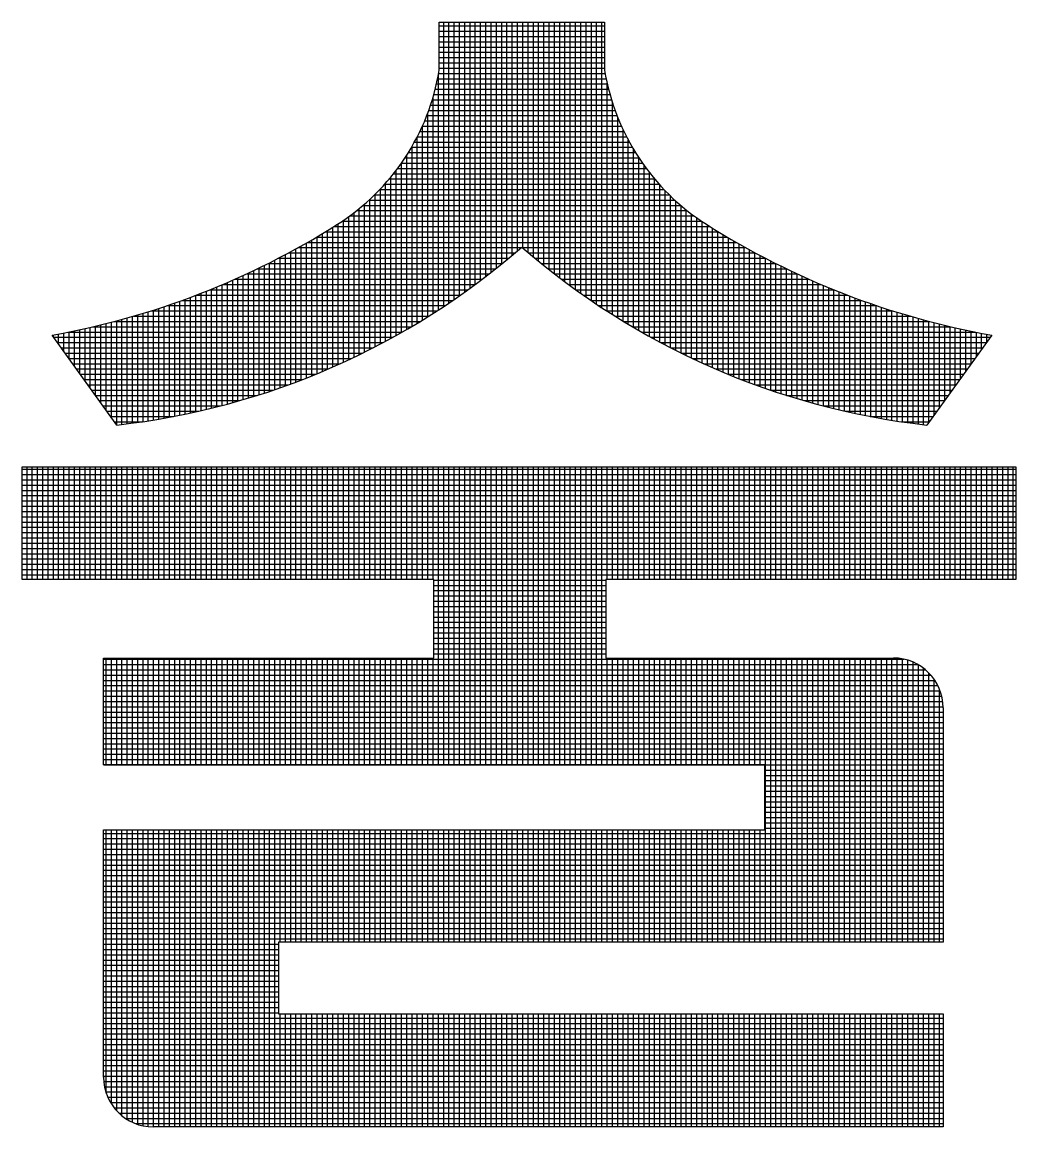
# Model space of a CAD drawing. Header units: inches. Extents: x 985 to 1826, y 0 to 594.
# Drawn here: x 1715.145 to 1718.417, y 102.36 to 105.995 of the extents above; entities that cross this region are included whole.
import ezdxf

# ---------------------------------------------------------------- set-up
doc = ezdxf.new("R2010")
doc.units = ezdxf.units.IN
doc.header["$MEASUREMENT"] = 0
doc.layers.add('BG ÇÑ±¹Áö¿ª³\xad¹æ±â¼úÁÖ½ÄÈ¸»ç CI', color=7, linetype='Continuous')

msp = doc.modelspace()

# ---------------------------------------------------------------- linework, layer by layer
at = {"layer": 'BG ÇÑ±¹Áö¿ª³\xad¹æ±â¼úÁÖ½ÄÈ¸»ç CI', "color": 7, "linetype": 'Continuous', "lineweight": 25}
for p, q in [((1716.5186, 105.8369), (1716.5186, 105.995)), ((1716.5186, 105.995), (1716.7909, 105.995)), ((1716.5186, 105.9823), (1717.0632, 105.9823)), ((1716.5333, 105.0589), (1716.5333, 105.995)), ((1716.5507, 105.0705), (1716.5507, 105.995)), ((1716.568, 105.0823), (1716.568, 105.995)), ((1716.5854, 105.0943), (1716.5854, 105.995)), ((1716.6028, 105.1065), (1716.6028, 105.995)), ((1716.6201, 105.119), (1716.6201, 105.995)), ((1716.6375, 105.1317), (1716.6375, 105.995)), ((1716.6548, 105.1447), (1716.6548, 105.995)), ((1716.6722, 105.1578), (1716.6722, 105.995)), ((1716.6896, 105.1713), (1716.6896, 105.995)), ((1716.7069, 105.1849), (1716.7069, 105.995)), ((1716.7243, 105.1989), (1716.7243, 105.995)), ((1716.7417, 105.2131), (1716.7417, 105.995)), ((1716.759, 105.2275), (1716.759, 105.995)), ((1716.7764, 105.2423), (1716.7764, 105.995)), ((1716.7909, 105.995), (1717.0632, 105.995)), ((1716.7938, 105.2523), (1716.7938, 105.995)), ((1716.8111, 105.2373), (1716.8111, 105.995)), ((1716.8285, 105.2227), (1716.8285, 105.995)), ((1716.8459, 105.2083), (1716.8459, 105.995)), ((1716.8632, 105.1942), (1716.8632, 105.995)), ((1716.8806, 105.1804), (1716.8806, 105.995)), ((1716.898, 105.1668), (1716.898, 105.995)), ((1716.9153, 105.1534), (1716.9153, 105.995)), ((1716.9327, 105.1403), (1716.9327, 105.995)), ((1716.95, 105.1275), (1716.95, 105.995)), ((1716.9674, 105.1148), (1716.9674, 105.995)), ((1716.9848, 105.1025), (1716.9848, 105.995)), ((1717.0021, 105.0903), (1717.0021, 105.995)), ((1717.0195, 105.0783), (1717.0195, 105.995)), ((1717.0369, 105.0666), (1717.0369, 105.995)), ((1717.0542, 105.0551), (1717.0542, 105.995)), ((1717.0632, 105.995), (1717.0632, 105.8369)), ((1716.5186, 105.9649), (1717.0632, 105.9649)), ((1716.5186, 105.9476), (1717.0632, 105.9476)), ((1716.5186, 105.9302), (1717.0632, 105.9302)), ((1716.5186, 105.9128), (1717.0632, 105.9128)), ((1716.5186, 105.8955), (1717.0632, 105.8955)), ((1716.5186, 105.8781), (1717.0632, 105.8781)), ((1716.5186, 105.8607), (1717.0632, 105.8607)), ((1716.5167, 105.826), (1717.065, 105.826)), ((1716.5186, 105.8434), (1717.0632, 105.8434)), ((1716.5097, 105.7913), (1717.0721, 105.7913)), ((1716.5134, 105.8086), (1717.0684, 105.8086)), ((1716.5159, 105.0476), (1716.5159, 105.8217)), ((1717.0716, 105.0438), (1717.0716, 105.7935)), ((1716.5008, 105.7565), (1717.0809, 105.7565)), ((1716.5055, 105.7739), (1717.0763, 105.7739)), ((1716.4902, 105.7218), (1717.0916, 105.7218)), ((1716.4957, 105.7392), (1717.086, 105.7392)), ((1716.4986, 105.0364), (1716.4986, 105.7487)), ((1717.089, 105.0327), (1717.089, 105.7298)), ((1716.4776, 105.6871), (1717.1041, 105.6871)), ((1716.4812, 105.0254), (1716.4812, 105.6965)), ((1716.4841, 105.7045), (1717.0976, 105.7045)), ((1717.1063, 105.0218), (1717.1063, 105.6815)), ((1716.4631, 105.6524), (1717.1187, 105.6524)), ((1716.4638, 105.0147), (1716.4638, 105.6541)), ((1716.4706, 105.6697), (1717.1112, 105.6697)), ((1717.1237, 105.0112), (1717.1237, 105.6415)), ((1716.4464, 105.6176), (1717.1354, 105.6176)), ((1716.4465, 105.0041), (1716.4465, 105.6179)), ((1716.455, 105.635), (1717.1268, 105.635)), ((1717.1411, 105.0007), (1717.1411, 105.6068)), ((1716.4273, 105.5829), (1717.1544, 105.5829)), ((1716.4291, 104.9938), (1716.4291, 105.5859)), ((1716.4372, 105.6003), (1717.1446, 105.6003)), ((1717.1584, 104.9904), (1717.1584, 105.5761)), ((1716.3944, 104.9737), (1716.3944, 105.5313)), ((1716.4058, 105.5482), (1717.1759, 105.5482)), ((1716.4117, 104.9836), (1716.4117, 105.5573)), ((1716.4169, 105.5655), (1717.1648, 105.5655)), ((1717.1758, 104.9803), (1717.1758, 105.5484)), ((1716.3682, 105.4961), (1717.2136, 105.4961)), ((1716.377, 104.9639), (1716.377, 105.5075)), ((1716.3815, 105.5134), (1717.2003, 105.5134)), ((1716.394, 105.5308), (1717.1877, 105.5308)), ((1717.1931, 104.9704), (1717.1931, 105.5232)), ((1717.2105, 104.9607), (1717.2105, 105.5)), ((1716.3389, 105.4613), (1717.2428, 105.4613)), ((1716.3423, 104.9449), (1716.3423, 105.4651)), ((1716.354, 105.4787), (1717.2278, 105.4787)), ((1716.3597, 104.9543), (1716.3597, 105.4855)), ((1717.2279, 104.9511), (1717.2279, 105.4786)), ((1717.2452, 104.9418), (1717.2452, 105.4587)), ((1716.3057, 105.4266), (1717.276, 105.4266)), ((1716.3076, 104.9266), (1716.3076, 105.4284)), ((1716.3229, 105.444), (1717.2589, 105.444)), ((1716.3249, 104.9356), (1716.3249, 105.4461)), ((1717.2626, 104.9326), (1717.2626, 105.4401)), ((1717.28, 104.9236), (1717.28, 105.4228)), ((1716.2678, 105.3919), (1717.314, 105.3919)), ((1716.2728, 104.909), (1716.2728, 105.3962)), ((1716.2874, 105.4093), (1717.2943, 105.4093)), ((1716.2902, 104.9177), (1716.2902, 105.4118)), ((1717.2973, 104.9148), (1717.2973, 105.4065)), ((1717.3147, 104.9061), (1717.3147, 105.3913)), ((1716.2207, 104.8839), (1716.2207, 105.3549)), ((1716.2239, 105.3572), (1717.3579, 105.3572)), ((1716.2381, 104.8921), (1716.2381, 105.3678)), ((1716.2467, 105.3745), (1717.3351, 105.3745)), ((1716.2555, 104.9004), (1716.2555, 105.3816)), ((1717.3321, 104.8976), (1717.3321, 105.3769)), ((1717.3494, 104.8893), (1717.3494, 105.3634)), ((1717.3668, 104.8812), (1717.3668, 105.3508)), ((1716.1686, 104.8603), (1716.1686, 105.3203)), ((1716.172, 105.3224), (1717.4097, 105.3224)), ((1716.186, 104.868), (1716.186, 105.3313)), ((1716.1991, 105.3398), (1717.3827, 105.3398)), ((1716.2034, 104.8758), (1716.2034, 105.3427)), ((1717.3842, 104.8732), (1717.3842, 105.3388)), ((1717.4015, 104.8654), (1717.4015, 105.3276)), ((1717.4189, 104.8577), (1717.4189, 105.3167)), ((1716.0992, 104.831), (1716.0992, 105.2784)), ((1716.1151, 105.2877), (1717.4667, 105.2877)), ((1716.1166, 104.8381), (1716.1166, 105.2886)), ((1716.1339, 104.8453), (1716.1339, 105.299)), ((1716.144, 105.3051), (1717.4378, 105.3051)), ((1716.1513, 104.8527), (1716.1513, 105.3095)), ((1717.4363, 104.8502), (1717.4363, 105.306)), ((1717.4536, 104.8429), (1717.4536, 105.2955)), ((1717.471, 104.8357), (1717.471, 105.2852)), ((1716.0471, 104.8107), (1716.0471, 105.2488)), ((1716.0545, 105.253), (1716.7888, 105.253)), ((1716.0645, 104.8174), (1716.0645, 105.2585)), ((1716.0818, 104.8241), (1716.0818, 105.2684)), ((1716.0853, 105.2703), (1717.4965, 105.2703)), ((1716.7929, 105.253), (1717.5272, 105.253)), ((1717.4883, 104.8287), (1717.4883, 105.275)), ((1717.5057, 104.8218), (1717.5057, 105.2651)), ((1717.5231, 104.8151), (1717.5231, 105.2553)), ((1717.5404, 104.8086), (1717.5404, 105.2457)), ((1715.9776, 104.7858), (1715.9776, 105.2119)), ((1715.99, 105.2182), (1716.7479, 105.2182)), ((1715.995, 104.7918), (1715.995, 105.2209)), ((1716.0124, 104.798), (1716.0124, 105.23)), ((1716.0228, 105.2356), (1716.7686, 105.2356)), ((1716.0297, 104.8043), (1716.0297, 105.2393)), ((1716.8132, 105.2356), (1717.5589, 105.2356)), ((1716.8338, 105.2182), (1717.5918, 105.2182)), ((1717.5578, 104.8022), (1717.5578, 105.2362)), ((1717.5752, 104.7959), (1717.5752, 105.227)), ((1717.5925, 104.7898), (1717.5925, 105.2179)), ((1717.6099, 104.7838), (1717.6099, 105.2089)), ((1715.8908, 104.7579), (1715.8908, 105.1693)), ((1715.9082, 104.7632), (1715.9082, 105.1775)), ((1715.9207, 105.1835), (1716.7052, 105.1835)), ((1715.9255, 104.7686), (1715.9255, 105.1859)), ((1715.9429, 104.7742), (1715.9429, 105.1944)), ((1715.956, 105.2009), (1716.7268, 105.2009)), ((1715.9603, 104.7799), (1715.9603, 105.203)), ((1716.855, 105.2009), (1717.6258, 105.2009)), ((1716.8766, 105.1835), (1717.6611, 105.1835)), ((1717.6273, 104.778), (1717.6273, 105.2001)), ((1717.6446, 104.7723), (1717.6446, 105.1915)), ((1717.662, 104.7668), (1717.662, 105.1831)), ((1717.6794, 104.7614), (1717.6794, 105.1748)), ((1715.8056, 105.1314), (1716.6371, 105.1314)), ((1715.8214, 104.738), (1715.8214, 105.1382)), ((1715.8387, 104.7428), (1715.8387, 105.1457)), ((1715.8456, 105.1488), (1716.6603, 105.1488)), ((1715.8561, 104.7477), (1715.8561, 105.1534)), ((1715.8734, 104.7527), (1715.8734, 105.1613)), ((1715.8839, 105.1662), (1716.683, 105.1662)), ((1716.8987, 105.1662), (1717.6978, 105.1662)), ((1716.9214, 105.1488), (1717.7361, 105.1488)), ((1716.9447, 105.1314), (1717.7761, 105.1314)), ((1717.6967, 104.7561), (1717.6967, 105.1667)), ((1717.7141, 104.751), (1717.7141, 105.1587)), ((1717.7314, 104.746), (1717.7314, 105.1509)), ((1717.7488, 104.7412), (1717.7488, 105.1432)), ((1717.7662, 104.7365), (1717.7662, 105.1357)), ((1715.7172, 104.7124), (1715.7172, 105.0958)), ((1715.7194, 105.0967), (1716.5888, 105.0967)), ((1715.7345, 104.7164), (1715.7345, 105.1025)), ((1715.7519, 104.7204), (1715.7519, 105.1094)), ((1715.7636, 105.1141), (1716.6133, 105.1141)), ((1715.7693, 104.7246), (1715.7693, 105.1163)), ((1715.7866, 104.729), (1715.7866, 105.1235)), ((1715.804, 104.7334), (1715.804, 105.1307)), ((1716.9685, 105.1141), (1717.8181, 105.1141)), ((1716.993, 105.0967), (1717.8623, 105.0967)), ((1717.7835, 104.7319), (1717.7835, 105.1283)), ((1717.8009, 104.7275), (1717.8009, 105.1211)), ((1717.8183, 104.7232), (1717.8183, 105.114)), ((1717.8356, 104.7191), (1717.8356, 105.1071)), ((1717.853, 104.715), (1717.853, 105.1003)), ((1715.613, 104.6916), (1715.613, 105.0586)), ((1715.6229, 105.062), (1716.5379, 105.062)), ((1715.6303, 104.6947), (1715.6303, 105.0645)), ((1715.6477, 104.698), (1715.6477, 105.0705)), ((1715.6651, 104.7014), (1715.6651, 105.0766)), ((1715.6727, 105.0793), (1716.5637, 105.0793)), ((1715.6824, 104.705), (1715.6824, 105.0829)), ((1715.6998, 104.7086), (1715.6998, 105.0893)), ((1717.0181, 105.0793), (1717.9091, 105.0793)), ((1717.0439, 105.062), (1717.9589, 105.062)), ((1717.8704, 104.7111), (1717.8704, 105.0936)), ((1717.8877, 104.7074), (1717.8877, 105.0871)), ((1717.9051, 104.7038), (1717.9051, 105.0808)), ((1717.9225, 104.7003), (1717.9225, 105.0746)), ((1717.9398, 104.6969), (1717.9398, 105.0685)), ((1717.9572, 104.6937), (1717.9572, 105.0625)), ((1715.5088, 104.6754), (1715.5088, 105.0263)), ((1715.5119, 105.0272), (1716.4841, 105.0272)), ((1715.5262, 104.6778), (1715.5262, 105.0314)), ((1715.5435, 104.6803), (1715.5435, 105.0366)), ((1715.5609, 104.6829), (1715.5609, 105.0419)), ((1715.5696, 105.0446), (1716.5114, 105.0446)), ((1715.5783, 104.6857), (1715.5783, 105.0473)), ((1715.5956, 104.6886), (1715.5956, 105.0529)), ((1717.0704, 105.0446), (1718.0122, 105.0446)), ((1717.0977, 105.0272), (1718.0699, 105.0272)), ((1717.9746, 104.6906), (1717.9746, 105.0567)), ((1717.9919, 104.6876), (1717.9919, 105.051)), ((1718.0093, 104.6848), (1718.0093, 105.0455)), ((1718.0266, 104.682), (1718.0266, 105.0401)), ((1718.044, 104.6794), (1718.044, 105.0348)), ((1718.0614, 104.677), (1718.0614, 105.0297)), ((1718.0787, 104.6746), (1718.0787, 105.0247)), ((1715.3525, 104.8147), (1715.3525, 104.9867)), ((1715.3699, 104.7906), (1715.3699, 104.9906)), ((1715.3783, 104.9925), (1716.4269, 104.9925)), ((1715.3872, 104.7665), (1715.3872, 104.9946)), ((1715.4046, 104.7425), (1715.4046, 104.9988)), ((1715.422, 104.7184), (1715.422, 105.003)), ((1715.4393, 104.6943), (1715.4393, 105.0074)), ((1715.4487, 105.0099), (1716.456, 105.0099)), ((1715.4567, 104.6702), (1715.4567, 105.012)), ((1715.4741, 104.671), (1715.4741, 105.0166)), ((1715.4914, 104.6732), (1715.4914, 105.0214)), ((1717.1258, 105.0099), (1718.133, 105.0099)), ((1717.1548, 104.9925), (1718.2035, 104.9925)), ((1718.0961, 104.6724), (1718.0961, 105.0198)), ((1718.1135, 104.6704), (1718.1135, 105.0151)), ((1718.1308, 104.6782), (1718.1308, 105.0104)), ((1718.1482, 104.7023), (1718.1482, 105.006)), ((1718.1656, 104.7264), (1718.1656, 105.0016)), ((1718.1829, 104.7505), (1718.1829, 104.9974)), ((1718.2003, 104.7745), (1718.2003, 104.9932)), ((1718.2177, 104.7986), (1718.2177, 104.9893)), ((1715.4575, 104.6691), (1715.244, 104.9651)), ((1715.2483, 104.9591), (1715.2483, 104.9659)), ((1715.2493, 104.9578), (1716.366, 104.9578)), ((1715.2657, 104.9351), (1715.2657, 104.969)), ((1715.2831, 104.911), (1715.2831, 104.9723)), ((1715.2975, 104.9751), (1716.397, 104.9751)), ((1715.3004, 104.8869), (1715.3004, 104.9757)), ((1715.3178, 104.8628), (1715.3178, 104.9792)), ((1715.3351, 104.8388), (1715.3351, 104.9829)), ((1717.1848, 104.9751), (1718.2842, 104.9751)), ((1717.2157, 104.9578), (1718.3324, 104.9578)), ((1718.3377, 104.9651), (1718.1243, 104.6691)), ((1718.235, 104.8227), (1718.235, 104.9854)), ((1718.2524, 104.8468), (1718.2524, 104.9817)), ((1718.2697, 104.8709), (1718.2697, 104.9781)), ((1718.2871, 104.8949), (1718.2871, 104.9746)), ((1718.3045, 104.919), (1718.3045, 104.9712)), ((1718.3218, 104.9431), (1718.3218, 104.968)), ((1715.2618, 104.9404), (1716.334, 104.9404)), ((1715.2744, 104.923), (1716.3007, 104.923)), ((1717.2478, 104.9404), (1718.3199, 104.9404)), ((1717.281, 104.923), (1718.3074, 104.923)), ((1715.2869, 104.9057), (1716.2662, 104.9057)), ((1715.2994, 104.8883), (1716.2302, 104.8883)), ((1717.3156, 104.9057), (1718.2949, 104.9057)), ((1717.3516, 104.8883), (1718.2823, 104.8883)), ((1715.3119, 104.871), (1716.1926, 104.871)), ((1715.3245, 104.8536), (1716.1533, 104.8536)), ((1717.3891, 104.871), (1718.2698, 104.871)), ((1717.4285, 104.8536), (1718.2573, 104.8536)), ((1715.337, 104.8362), (1716.112, 104.8362)), ((1715.3495, 104.8189), (1716.0684, 104.8189)), ((1717.4698, 104.8362), (1718.2448, 104.8362)), ((1717.5134, 104.8189), (1718.2323, 104.8189)), ((1715.362, 104.8015), (1716.0221, 104.8015)), ((1715.3745, 104.7841), (1715.9728, 104.7841)), ((1717.5596, 104.8015), (1718.2197, 104.8015)), ((1717.6089, 104.7841), (1718.2072, 104.7841)), ((1715.3871, 104.7668), (1715.9198, 104.7668)), ((1715.3996, 104.7494), (1715.8621, 104.7494)), ((1715.4121, 104.732), (1715.7986, 104.732)), ((1717.662, 104.7668), (1718.1947, 104.7668)), ((1717.7196, 104.7494), (1718.1822, 104.7494)), ((1717.7831, 104.732), (1718.1696, 104.732)), ((1715.4246, 104.7147), (1715.7272, 104.7147)), ((1715.4372, 104.6973), (1715.644, 104.6973)), ((1717.8546, 104.7147), (1718.1571, 104.7147)), ((1717.9377, 104.6973), (1718.1446, 104.6973)), ((1715.4497, 104.6799), (1715.5412, 104.6799)), ((1718.0406, 104.6799), (1718.1321, 104.6799)), ((1715.1453, 104.1612), (1715.1453, 104.5316)), ((1715.1453, 104.5316), (1718.4173, 104.5316)), ((1715.1453, 104.5237), (1718.4173, 104.5237)), ((1715.1615, 104.1612), (1715.1615, 104.5316)), ((1715.1789, 104.1612), (1715.1789, 104.5316)), ((1715.1962, 104.1612), (1715.1962, 104.5316)), ((1715.2136, 104.1612), (1715.2136, 104.5316)), ((1715.231, 104.1612), (1715.231, 104.5316)), ((1715.2483, 104.1612), (1715.2483, 104.5316)), ((1715.2657, 104.1612), (1715.2657, 104.5316)), ((1715.2831, 104.1612), (1715.2831, 104.5316)), ((1715.3004, 104.1612), (1715.3004, 104.5316)), ((1715.3178, 104.1612), (1715.3178, 104.5316)), ((1715.3351, 104.1612), (1715.3351, 104.5316)), ((1715.3525, 104.1612), (1715.3525, 104.5316)), ((1715.3699, 104.1612), (1715.3699, 104.5316)), ((1715.3872, 104.1612), (1715.3872, 104.5316)), ((1715.4046, 104.1612), (1715.4046, 104.5316)), ((1715.422, 104.1612), (1715.422, 104.5316)), ((1715.4393, 104.1612), (1715.4393, 104.5316)), ((1715.4567, 104.1612), (1715.4567, 104.5316)), ((1715.4741, 104.1612), (1715.4741, 104.5316)), ((1715.4914, 104.1612), (1715.4914, 104.5316)), ((1715.5088, 104.1612), (1715.5088, 104.5316)), ((1715.5262, 104.1612), (1715.5262, 104.5316)), ((1715.5435, 104.1612), (1715.5435, 104.5316)), ((1715.5609, 104.1612), (1715.5609, 104.5316)), ((1715.5783, 104.1612), (1715.5783, 104.5316)), ((1715.5956, 104.1612), (1715.5956, 104.5316)), ((1715.613, 104.1612), (1715.613, 104.5316)), ((1715.6303, 104.1612), (1715.6303, 104.5316)), ((1715.6477, 104.1612), (1715.6477, 104.5316)), ((1715.6651, 104.1612), (1715.6651, 104.5316)), ((1715.6824, 104.1612), (1715.6824, 104.5316)), ((1715.6998, 104.1612), (1715.6998, 104.5316)), ((1715.7172, 104.1612), (1715.7172, 104.5316)), ((1715.7345, 104.1612), (1715.7345, 104.5316)), ((1715.7519, 104.1612), (1715.7519, 104.5316)), ((1715.7693, 104.1612), (1715.7693, 104.5316)), ((1715.7866, 104.1612), (1715.7866, 104.5316)), ((1715.804, 104.1612), (1715.804, 104.5316)), ((1715.8214, 104.1612), (1715.8214, 104.5316)), ((1715.8387, 104.1612), (1715.8387, 104.5316)), ((1715.8561, 104.1612), (1715.8561, 104.5316)), ((1715.8734, 104.1612), (1715.8734, 104.5316)), ((1715.8908, 104.1612), (1715.8908, 104.5316)), ((1715.9082, 104.1612), (1715.9082, 104.5316)), ((1715.9255, 104.1612), (1715.9255, 104.5316)), ((1715.9429, 104.1612), (1715.9429, 104.5316)), ((1715.9603, 104.1612), (1715.9603, 104.5316)), ((1715.9776, 104.1612), (1715.9776, 104.5316)), ((1715.995, 104.1612), (1715.995, 104.5316)), ((1716.0124, 104.1612), (1716.0124, 104.5316)), ((1716.0297, 104.1612), (1716.0297, 104.5316)), ((1716.0471, 104.1612), (1716.0471, 104.5316)), ((1716.0645, 104.1612), (1716.0645, 104.5316)), ((1716.0818, 104.1612), (1716.0818, 104.5316)), ((1716.0992, 104.1612), (1716.0992, 104.5316)), ((1716.1166, 104.1612), (1716.1166, 104.5316)), ((1716.1339, 104.1612), (1716.1339, 104.5316)), ((1716.1513, 104.1612), (1716.1513, 104.5316)), ((1716.1686, 104.1612), (1716.1686, 104.5316)), ((1716.186, 104.1612), (1716.186, 104.5316)), ((1716.2034, 104.1612), (1716.2034, 104.5316)), ((1716.2207, 104.1612), (1716.2207, 104.5316)), ((1716.2381, 104.1612), (1716.2381, 104.5316)), ((1716.2555, 104.1612), (1716.2555, 104.5316)), ((1716.2728, 104.1612), (1716.2728, 104.5316)), ((1716.2902, 104.1612), (1716.2902, 104.5316)), ((1716.3076, 104.1612), (1716.3076, 104.5316)), ((1716.3249, 104.1612), (1716.3249, 104.5316)), ((1716.3423, 104.1612), (1716.3423, 104.5316)), ((1716.3597, 104.1612), (1716.3597, 104.5316)), ((1716.377, 104.1612), (1716.377, 104.5316)), ((1716.3944, 104.1612), (1716.3944, 104.5316)), ((1716.4117, 104.1612), (1716.4117, 104.5316)), ((1716.4291, 104.1612), (1716.4291, 104.5316)), ((1716.4465, 104.1612), (1716.4465, 104.5316)), ((1716.4638, 104.1612), (1716.4638, 104.5316)), ((1716.4812, 104.1612), (1716.4812, 104.5316)), ((1716.4986, 104.1612), (1716.4986, 104.5316)), ((1716.5159, 103.5512), (1716.5159, 104.5316)), ((1716.5333, 103.5512), (1716.5333, 104.5316)), ((1716.5507, 103.5512), (1716.5507, 104.5316)), ((1716.568, 103.5512), (1716.568, 104.5316)), ((1716.5854, 103.5512), (1716.5854, 104.5316)), ((1716.6028, 103.5512), (1716.6028, 104.5316)), ((1716.6201, 103.5512), (1716.6201, 104.5316)), ((1716.6375, 103.5512), (1716.6375, 104.5316)), ((1716.6548, 103.5512), (1716.6548, 104.5316)), ((1716.6722, 103.5512), (1716.6722, 104.5316)), ((1716.6896, 103.5512), (1716.6896, 104.5316)), ((1716.7069, 103.5512), (1716.7069, 104.5316)), ((1716.7243, 103.5512), (1716.7243, 104.5316)), ((1716.7417, 103.5512), (1716.7417, 104.5316)), ((1716.759, 103.5512), (1716.759, 104.5316)), ((1716.7764, 103.5512), (1716.7764, 104.5316)), ((1716.7938, 103.5512), (1716.7938, 104.5316)), ((1716.8111, 103.5512), (1716.8111, 104.5316)), ((1716.8285, 103.5512), (1716.8285, 104.5316)), ((1716.8459, 103.5512), (1716.8459, 104.5316)), ((1716.8632, 103.5512), (1716.8632, 104.5316)), ((1716.8806, 103.5512), (1716.8806, 104.5316)), ((1716.898, 103.5512), (1716.898, 104.5316)), ((1716.9153, 103.5512), (1716.9153, 104.5316)), ((1716.9327, 103.5512), (1716.9327, 104.5316)), ((1716.95, 103.5512), (1716.95, 104.5316)), ((1716.9674, 103.5512), (1716.9674, 104.5316)), ((1716.9848, 103.5512), (1716.9848, 104.5316)), ((1717.0021, 103.5512), (1717.0021, 104.5316)), ((1717.0195, 103.5512), (1717.0195, 104.5316)), ((1717.0369, 103.5512), (1717.0369, 104.5316)), ((1717.0542, 103.5512), (1717.0542, 104.5316)), ((1717.0716, 104.1612), (1717.0716, 104.5316)), ((1717.089, 104.1612), (1717.089, 104.5316)), ((1717.1063, 104.1612), (1717.1063, 104.5316)), ((1717.1237, 104.1612), (1717.1237, 104.5316)), ((1717.1411, 104.1612), (1717.1411, 104.5316)), ((1717.1584, 104.1612), (1717.1584, 104.5316)), ((1717.1758, 104.1612), (1717.1758, 104.5316)), ((1717.1931, 104.1612), (1717.1931, 104.5316)), ((1717.2105, 104.1612), (1717.2105, 104.5316)), ((1717.2279, 104.1612), (1717.2279, 104.5316)), ((1717.2452, 104.1612), (1717.2452, 104.5316)), ((1717.2626, 104.1612), (1717.2626, 104.5316)), ((1717.28, 104.1612), (1717.28, 104.5316)), ((1717.2973, 104.1612), (1717.2973, 104.5316)), ((1717.3147, 104.1612), (1717.3147, 104.5316)), ((1717.3321, 104.1612), (1717.3321, 104.5316)), ((1717.3494, 104.1612), (1717.3494, 104.5316)), ((1717.3668, 104.1612), (1717.3668, 104.5316)), ((1717.3842, 104.1612), (1717.3842, 104.5316)), ((1717.4015, 104.1612), (1717.4015, 104.5316)), ((1717.4189, 104.1612), (1717.4189, 104.5316)), ((1717.4363, 104.1612), (1717.4363, 104.5316)), ((1717.4536, 104.1612), (1717.4536, 104.5316)), ((1717.471, 104.1612), (1717.471, 104.5316)), ((1717.4883, 104.1612), (1717.4883, 104.5316)), ((1717.5057, 104.1612), (1717.5057, 104.5316)), ((1717.5231, 104.1612), (1717.5231, 104.5316)), ((1717.5404, 104.1612), (1717.5404, 104.5316)), ((1717.5578, 104.1612), (1717.5578, 104.5316)), ((1717.5752, 104.1612), (1717.5752, 104.5316)), ((1717.5925, 104.1612), (1717.5925, 104.5316)), ((1717.6099, 104.1612), (1717.6099, 104.5316)), ((1717.6273, 104.1612), (1717.6273, 104.5316)), ((1717.6446, 104.1612), (1717.6446, 104.5316)), ((1717.662, 104.1612), (1717.662, 104.5316)), ((1717.6794, 104.1612), (1717.6794, 104.5316)), ((1717.6967, 104.1612), (1717.6967, 104.5316)), ((1717.7141, 104.1612), (1717.7141, 104.5316)), ((1717.7314, 104.1612), (1717.7314, 104.5316)), ((1717.7488, 104.1612), (1717.7488, 104.5316)), ((1717.7662, 104.1612), (1717.7662, 104.5316)), ((1717.7835, 104.1612), (1717.7835, 104.5316)), ((1717.8009, 104.1612), (1717.8009, 104.5316)), ((1717.8183, 104.1612), (1717.8183, 104.5316)), ((1717.8356, 104.1612), (1717.8356, 104.5316)), ((1717.853, 104.1612), (1717.853, 104.5316)), ((1717.8704, 104.1612), (1717.8704, 104.5316)), ((1717.8877, 104.1612), (1717.8877, 104.5316)), ((1717.9051, 104.1612), (1717.9051, 104.5316)), ((1717.9225, 104.1612), (1717.9225, 104.5316)), ((1717.9398, 104.1612), (1717.9398, 104.5316)), ((1717.9572, 104.1612), (1717.9572, 104.5316)), ((1717.9746, 104.1612), (1717.9746, 104.5316)), ((1717.9919, 104.1612), (1717.9919, 104.5316)), ((1718.0093, 104.1612), (1718.0093, 104.5316)), ((1718.0266, 104.1612), (1718.0266, 104.5316)), ((1718.044, 104.1612), (1718.044, 104.5316)), ((1718.0614, 104.1612), (1718.0614, 104.5316)), ((1718.0787, 104.1612), (1718.0787, 104.5316)), ((1718.0961, 104.1612), (1718.0961, 104.5316)), ((1718.1135, 104.1612), (1718.1135, 104.5316)), ((1718.1308, 104.1612), (1718.1308, 104.5316)), ((1718.1482, 104.1612), (1718.1482, 104.5316)), ((1718.1656, 104.1612), (1718.1656, 104.5316)), ((1718.1829, 104.1612), (1718.1829, 104.5316)), ((1718.2003, 104.1612), (1718.2003, 104.5316)), ((1718.2177, 104.1612), (1718.2177, 104.5316)), ((1718.235, 104.1612), (1718.235, 104.5316)), ((1718.2524, 104.1612), (1718.2524, 104.5316)), ((1718.2697, 104.1612), (1718.2697, 104.5316)), ((1718.2871, 104.1612), (1718.2871, 104.5316)), ((1718.3045, 104.1612), (1718.3045, 104.5316)), ((1718.3218, 104.1612), (1718.3218, 104.5316)), ((1718.3392, 104.1612), (1718.3392, 104.5316)), ((1718.3566, 104.1612), (1718.3566, 104.5316)), ((1718.3739, 104.1612), (1718.3739, 104.5316)), ((1718.3913, 104.1612), (1718.3913, 104.5316)), ((1718.4087, 104.1612), (1718.4087, 104.5316)), ((1718.4173, 104.5316), (1718.4173, 104.1612)), ((1715.1453, 104.5063), (1718.4173, 104.5063)), ((1715.1453, 104.4889), (1718.4173, 104.4889)), ((1715.1453, 104.4716), (1718.4173, 104.4716)), ((1715.1453, 104.4542), (1718.4173, 104.4542)), ((1715.1453, 104.4368), (1718.4173, 104.4368)), ((1715.1453, 104.4195), (1718.4173, 104.4195)), ((1715.1453, 104.4021), (1718.4173, 104.4021)), ((1715.1453, 104.3847), (1718.4173, 104.3847)), ((1715.1453, 104.3674), (1718.4173, 104.3674)), ((1715.1453, 104.35), (1718.4173, 104.35)), ((1715.1453, 104.3327), (1718.4173, 104.3327)), ((1715.1453, 104.3153), (1718.4173, 104.3153)), ((1715.1453, 104.2979), (1718.4173, 104.2979)), ((1715.1453, 104.2806), (1718.4173, 104.2806)), ((1715.1453, 104.2632), (1718.4173, 104.2632)), ((1715.1453, 104.2458), (1718.4173, 104.2458)), ((1715.1453, 104.2285), (1718.4173, 104.2285)), ((1715.1453, 104.2111), (1718.4173, 104.2111)), ((1715.1453, 104.1937), (1718.4173, 104.1937)), ((1715.1453, 104.1764), (1718.4173, 104.1764)), ((1716.5009, 104.1612), (1715.1453, 104.1612)), ((1716.5009, 103.9024), (1716.5009, 104.1612)), ((1716.5009, 104.159), (1717.0667, 104.159)), ((1718.4173, 104.1612), (1717.0667, 104.1612)), ((1717.0667, 104.1612), (1717.0667, 103.9024)), ((1716.5009, 104.1416), (1717.0667, 104.1416)), ((1716.5009, 104.1243), (1717.0667, 104.1243)), ((1716.5009, 104.1069), (1717.0667, 104.1069)), ((1716.5009, 104.0896), (1717.0667, 104.0896)), ((1716.5009, 104.0722), (1717.0667, 104.0722)), ((1716.5009, 104.0548), (1717.0667, 104.0548)), ((1716.5009, 104.0375), (1717.0667, 104.0375)), ((1716.5009, 104.0201), (1717.0667, 104.0201)), ((1716.5009, 104.0027), (1717.0667, 104.0027)), ((1716.5009, 103.9854), (1717.0667, 103.9854)), ((1716.5009, 103.968), (1717.0667, 103.968)), ((1716.5009, 103.9506), (1717.0667, 103.9506)), ((1716.5009, 103.9333), (1717.0667, 103.9333)), ((1715.4133, 103.5512), (1715.4133, 103.9024)), ((1715.4133, 103.9024), (1716.5009, 103.9024)), ((1715.4133, 103.8985), (1718.049, 103.8985)), ((1715.422, 103.5512), (1715.422, 103.9024)), ((1715.4393, 103.5512), (1715.4393, 103.9024)), ((1715.4567, 103.5512), (1715.4567, 103.9024)), ((1715.4741, 103.5512), (1715.4741, 103.9024)), ((1715.4914, 103.5512), (1715.4914, 103.9024)), ((1715.5088, 103.5512), (1715.5088, 103.9024)), ((1715.5262, 103.5512), (1715.5262, 103.9024)), ((1715.5435, 103.5512), (1715.5435, 103.9024)), ((1715.5609, 103.5512), (1715.5609, 103.9024)), ((1715.5783, 103.5512), (1715.5783, 103.9024)), ((1715.5956, 103.5512), (1715.5956, 103.9024)), ((1715.613, 103.5512), (1715.613, 103.9024)), ((1715.6303, 103.5512), (1715.6303, 103.9024)), ((1715.6477, 103.5512), (1715.6477, 103.9024)), ((1715.6651, 103.5512), (1715.6651, 103.9024)), ((1715.6824, 103.5512), (1715.6824, 103.9024)), ((1715.6998, 103.5512), (1715.6998, 103.9024)), ((1715.7172, 103.5512), (1715.7172, 103.9024)), ((1715.7345, 103.5512), (1715.7345, 103.9024)), ((1715.7519, 103.5512), (1715.7519, 103.9024)), ((1715.7693, 103.5512), (1715.7693, 103.9024)), ((1715.7866, 103.5512), (1715.7866, 103.9024)), ((1715.804, 103.5512), (1715.804, 103.9024)), ((1715.8214, 103.5512), (1715.8214, 103.9024)), ((1715.8387, 103.5512), (1715.8387, 103.9024)), ((1715.8561, 103.5512), (1715.8561, 103.9024)), ((1715.8734, 103.5512), (1715.8734, 103.9024)), ((1715.8908, 103.5512), (1715.8908, 103.9024)), ((1715.9082, 103.5512), (1715.9082, 103.9024)), ((1715.9255, 103.5512), (1715.9255, 103.9024)), ((1715.9429, 103.5512), (1715.9429, 103.9024)), ((1715.9603, 103.5512), (1715.9603, 103.9024)), ((1715.9776, 103.5512), (1715.9776, 103.9024)), ((1715.995, 103.5512), (1715.995, 103.9024)), ((1716.0124, 103.5512), (1716.0124, 103.9024)), ((1716.0297, 103.5512), (1716.0297, 103.9024)), ((1716.0471, 103.5512), (1716.0471, 103.9024)), ((1716.0645, 103.5512), (1716.0645, 103.9024)), ((1716.0818, 103.5512), (1716.0818, 103.9024)), ((1716.0992, 103.5512), (1716.0992, 103.9024)), ((1716.1166, 103.5512), (1716.1166, 103.9024)), ((1716.1339, 103.5512), (1716.1339, 103.9024)), ((1716.1513, 103.5512), (1716.1513, 103.9024)), ((1716.1686, 103.5512), (1716.1686, 103.9024)), ((1716.186, 103.5512), (1716.186, 103.9024)), ((1716.2034, 103.5512), (1716.2034, 103.9024)), ((1716.2207, 103.5512), (1716.2207, 103.9024)), ((1716.2381, 103.5512), (1716.2381, 103.9024)), ((1716.2555, 103.5512), (1716.2555, 103.9024)), ((1716.2728, 103.5512), (1716.2728, 103.9024)), ((1716.2902, 103.5512), (1716.2902, 103.9024)), ((1716.3076, 103.5512), (1716.3076, 103.9024)), ((1716.3249, 103.5512), (1716.3249, 103.9024)), ((1716.3423, 103.5512), (1716.3423, 103.9024)), ((1716.3597, 103.5512), (1716.3597, 103.9024)), ((1716.377, 103.5512), (1716.377, 103.9024)), ((1716.3944, 103.5512), (1716.3944, 103.9024)), ((1716.4117, 103.5512), (1716.4117, 103.9024)), ((1716.4291, 103.5512), (1716.4291, 103.9024)), ((1716.4465, 103.5512), (1716.4465, 103.9024)), ((1716.4638, 103.5512), (1716.4638, 103.9024)), ((1716.4812, 103.5512), (1716.4812, 103.9024)), ((1716.4986, 103.5512), (1716.4986, 103.9024)), ((1716.5009, 103.9159), (1717.0667, 103.9159)), ((1717.0667, 103.9024), (1718.0138, 103.9024)), ((1717.0716, 103.5512), (1717.0716, 103.9024)), ((1717.089, 103.5512), (1717.089, 103.9024)), ((1717.1063, 103.5512), (1717.1063, 103.9024)), ((1717.1237, 103.5512), (1717.1237, 103.9024)), ((1717.1411, 103.5512), (1717.1411, 103.9024)), ((1717.1584, 103.5512), (1717.1584, 103.9024)), ((1717.1758, 103.5512), (1717.1758, 103.9024)), ((1717.1931, 103.5512), (1717.1931, 103.9024)), ((1717.2105, 103.5512), (1717.2105, 103.9024)), ((1717.2279, 103.5512), (1717.2279, 103.9024)), ((1717.2452, 103.5512), (1717.2452, 103.9024)), ((1717.2626, 103.5512), (1717.2626, 103.9024)), ((1717.28, 103.5512), (1717.28, 103.9024)), ((1717.2973, 103.5512), (1717.2973, 103.9024)), ((1717.3147, 103.5512), (1717.3147, 103.9024)), ((1717.3321, 103.5512), (1717.3321, 103.9024)), ((1717.3494, 103.5512), (1717.3494, 103.9024)), ((1717.3668, 103.5512), (1717.3668, 103.9024)), ((1717.3842, 103.5512), (1717.3842, 103.9024)), ((1717.4015, 103.5512), (1717.4015, 103.9024)), ((1717.4189, 103.5512), (1717.4189, 103.9024)), ((1717.4363, 103.5512), (1717.4363, 103.9024)), ((1717.4536, 103.5512), (1717.4536, 103.9024)), ((1717.471, 103.5512), (1717.471, 103.9024)), ((1717.4883, 103.5512), (1717.4883, 103.9024)), ((1717.5057, 103.5512), (1717.5057, 103.9024)), ((1717.5231, 103.5512), (1717.5231, 103.9024)), ((1717.5404, 103.5512), (1717.5404, 103.9024)), ((1717.5578, 103.5512), (1717.5578, 103.9024)), ((1717.5752, 103.5512), (1717.5752, 103.9024)), ((1717.5925, 102.9673), (1717.5925, 103.9024)), ((1717.6099, 102.9673), (1717.6099, 103.9024)), ((1717.6273, 102.9673), (1717.6273, 103.9024)), ((1717.6446, 102.9673), (1717.6446, 103.9024)), ((1717.662, 102.9673), (1717.662, 103.9024)), ((1717.6794, 102.9673), (1717.6794, 103.9024)), ((1717.6967, 102.9673), (1717.6967, 103.9024)), ((1717.7141, 102.9673), (1717.7141, 103.9024)), ((1717.7314, 102.9673), (1717.7314, 103.9024)), ((1717.7488, 102.9673), (1717.7488, 103.9024)), ((1717.7662, 102.9673), (1717.7662, 103.9024)), ((1717.7835, 102.9673), (1717.7835, 103.9024)), ((1717.8009, 102.9673), (1717.8009, 103.9024)), ((1717.8183, 102.9673), (1717.8183, 103.9024)), ((1717.8356, 102.9673), (1717.8356, 103.9024)), ((1717.853, 102.9673), (1717.853, 103.9024)), ((1717.8704, 102.9673), (1717.8704, 103.9024)), ((1717.8877, 102.9673), (1717.8877, 103.9024)), ((1717.9051, 102.9673), (1717.9051, 103.9024)), ((1717.9225, 102.9673), (1717.9225, 103.9024)), ((1717.9398, 102.9673), (1717.9398, 103.9024)), ((1717.9572, 102.9673), (1717.9572, 103.9024)), ((1717.9746, 102.9673), (1717.9746, 103.9024)), ((1717.9919, 102.9673), (1717.9919, 103.9024)), ((1718.0093, 102.9673), (1718.0093, 103.9024)), ((1718.0266, 102.9673), (1718.0266, 103.9019)), ((1718.044, 102.9673), (1718.044, 103.8996)), ((1718.0614, 102.9673), (1718.0614, 103.8953)), ((1715.4133, 103.8812), (1718.0944, 103.8812)), ((1715.4133, 103.8638), (1718.1195, 103.8638)), ((1718.0787, 102.9673), (1718.0787, 103.889)), ((1718.0961, 102.9673), (1718.0961, 103.8802)), ((1718.1135, 102.9673), (1718.1135, 103.8686)), ((1715.4133, 103.8465), (1718.1372, 103.8465)), ((1715.4133, 103.8291), (1718.1505, 103.8291)), ((1718.1308, 102.9673), (1718.1308, 103.8533)), ((1718.1482, 102.9673), (1718.1482, 103.8324)), ((1715.4133, 103.8117), (1718.1605, 103.8117)), ((1715.4133, 103.7944), (1718.168, 103.7944)), ((1718.1656, 102.9673), (1718.1656, 103.8007)), ((1715.4133, 103.777), (1718.1733, 103.777)), ((1715.4133, 103.7596), (1718.1765, 103.7596)), ((1715.4133, 103.7423), (1718.1778, 103.7423)), ((1715.4133, 103.7249), (1718.1779, 103.7249)), ((1718.1779, 103.7383), (1718.1779, 102.9673)), ((1715.4133, 103.7075), (1718.1779, 103.7075)), ((1715.4133, 103.6902), (1718.1779, 103.6902)), ((1715.4133, 103.6728), (1718.1779, 103.6728)), ((1715.4133, 103.6554), (1718.1779, 103.6554)), ((1715.4133, 103.6381), (1718.1779, 103.6381)), ((1715.4133, 103.6207), (1718.1779, 103.6207)), ((1715.4133, 103.6033), (1718.1779, 103.6033)), ((1715.4133, 103.586), (1718.1779, 103.586)), ((1715.4133, 103.5686), (1718.1779, 103.5686)), ((1715.4133, 103.5513), (1718.1779, 103.5513)), ((1717.5912, 103.5512), (1715.4133, 103.5512)), ((1717.5912, 103.3371), (1717.5912, 103.5512)), ((1717.5912, 103.5339), (1718.1779, 103.5339)), ((1717.5912, 103.5165), (1718.1779, 103.5165)), ((1717.5912, 103.4992), (1718.1779, 103.4992)), ((1717.5912, 103.4818), (1718.1779, 103.4818)), ((1717.5912, 103.4644), (1718.1779, 103.4644)), ((1717.5912, 103.4471), (1718.1779, 103.4471)), ((1717.5912, 103.4297), (1718.1779, 103.4297)), ((1717.5912, 103.4123), (1718.1779, 103.4123)), ((1717.5912, 103.395), (1718.1779, 103.395)), ((1717.5912, 103.3776), (1718.1779, 103.3776)), ((1717.5912, 103.3602), (1718.1779, 103.3602)), ((1715.4133, 102.5238), (1715.4133, 103.3371)), ((1715.4133, 103.3371), (1717.5912, 103.3371)), ((1715.4133, 103.3255), (1718.1779, 103.3255)), ((1715.422, 102.4711), (1715.422, 103.3371)), ((1715.4393, 102.4351), (1715.4393, 103.3371)), ((1715.4567, 102.4126), (1715.4567, 103.3371)), ((1715.4741, 102.3963), (1715.4741, 103.3371)), ((1715.4914, 102.384), (1715.4914, 103.3371)), ((1715.5088, 102.3747), (1715.5088, 103.3371)), ((1715.5262, 102.3679), (1715.5262, 103.3371)), ((1715.5435, 102.3633), (1715.5435, 103.3371)), ((1715.5609, 102.3606), (1715.5609, 103.3371)), ((1715.5783, 102.3597), (1715.5783, 103.3371)), ((1715.5956, 102.3597), (1715.5956, 103.3371)), ((1715.613, 102.3597), (1715.613, 103.3371)), ((1715.6303, 102.3597), (1715.6303, 103.3371)), ((1715.6477, 102.3597), (1715.6477, 103.3371)), ((1715.6651, 102.3597), (1715.6651, 103.3371)), ((1715.6824, 102.3597), (1715.6824, 103.3371)), ((1715.6998, 102.3597), (1715.6998, 103.3371)), ((1715.7172, 102.3597), (1715.7172, 103.3371)), ((1715.7345, 102.3597), (1715.7345, 103.3371)), ((1715.7519, 102.3597), (1715.7519, 103.3371)), ((1715.7693, 102.3597), (1715.7693, 103.3371)), ((1715.7866, 102.3597), (1715.7866, 103.3371)), ((1715.804, 102.3597), (1715.804, 103.3371)), ((1715.8214, 102.3597), (1715.8214, 103.3371)), ((1715.8387, 102.3597), (1715.8387, 103.3371)), ((1715.8561, 102.3597), (1715.8561, 103.3371)), ((1715.8734, 102.3597), (1715.8734, 103.3371)), ((1715.8908, 102.3597), (1715.8908, 103.3371)), ((1715.9082, 102.3597), (1715.9082, 103.3371)), ((1715.9255, 102.3597), (1715.9255, 103.3371)), ((1715.9429, 102.3597), (1715.9429, 103.3371)), ((1715.9603, 102.3597), (1715.9603, 103.3371)), ((1715.9776, 102.3597), (1715.9776, 103.3371)), ((1715.995, 102.9673), (1715.995, 103.3371)), ((1716.0124, 102.9673), (1716.0124, 103.3371)), ((1716.0297, 102.9673), (1716.0297, 103.3371)), ((1716.0471, 102.9673), (1716.0471, 103.3371)), ((1716.0645, 102.9673), (1716.0645, 103.3371)), ((1716.0818, 102.9673), (1716.0818, 103.3371)), ((1716.0992, 102.9673), (1716.0992, 103.3371)), ((1716.1166, 102.9673), (1716.1166, 103.3371)), ((1716.1339, 102.9673), (1716.1339, 103.3371)), ((1716.1513, 102.9673), (1716.1513, 103.3371)), ((1716.1686, 102.9673), (1716.1686, 103.3371)), ((1716.186, 102.9673), (1716.186, 103.3371)), ((1716.2034, 102.9673), (1716.2034, 103.3371)), ((1716.2207, 102.9673), (1716.2207, 103.3371)), ((1716.2381, 102.9673), (1716.2381, 103.3371)), ((1716.2555, 102.9673), (1716.2555, 103.3371)), ((1716.2728, 102.9673), (1716.2728, 103.3371)), ((1716.2902, 102.9673), (1716.2902, 103.3371)), ((1716.3076, 102.9673), (1716.3076, 103.3371)), ((1716.3249, 102.9673), (1716.3249, 103.3371)), ((1716.3423, 102.9673), (1716.3423, 103.3371)), ((1716.3597, 102.9673), (1716.3597, 103.3371)), ((1716.377, 102.9673), (1716.377, 103.3371)), ((1716.3944, 102.9673), (1716.3944, 103.3371)), ((1716.4117, 102.9673), (1716.4117, 103.3371)), ((1716.4291, 102.9673), (1716.4291, 103.3371)), ((1716.4465, 102.9673), (1716.4465, 103.3371)), ((1716.4638, 102.9673), (1716.4638, 103.3371)), ((1716.4812, 102.9673), (1716.4812, 103.3371)), ((1716.4986, 102.9673), (1716.4986, 103.3371)), ((1716.5159, 102.9673), (1716.5159, 103.3371)), ((1716.5333, 102.9673), (1716.5333, 103.3371)), ((1716.5507, 102.9673), (1716.5507, 103.3371)), ((1716.568, 102.9673), (1716.568, 103.3371)), ((1716.5854, 102.9673), (1716.5854, 103.3371)), ((1716.6028, 102.9673), (1716.6028, 103.3371)), ((1716.6201, 102.9673), (1716.6201, 103.3371)), ((1716.6375, 102.9673), (1716.6375, 103.3371)), ((1716.6548, 102.9673), (1716.6548, 103.3371)), ((1716.6722, 102.9673), (1716.6722, 103.3371)), ((1716.6896, 102.9673), (1716.6896, 103.3371)), ((1716.7069, 102.9673), (1716.7069, 103.3371)), ((1716.7243, 102.9673), (1716.7243, 103.3371)), ((1716.7417, 102.9673), (1716.7417, 103.3371)), ((1716.759, 102.9673), (1716.759, 103.3371)), ((1716.7764, 102.9673), (1716.7764, 103.3371)), ((1716.7938, 102.9673), (1716.7938, 103.3371)), ((1716.8111, 102.9673), (1716.8111, 103.3371)), ((1716.8285, 102.9673), (1716.8285, 103.3371)), ((1716.8459, 102.9673), (1716.8459, 103.3371)), ((1716.8632, 102.9673), (1716.8632, 103.3371)), ((1716.8806, 102.9673), (1716.8806, 103.3371)), ((1716.898, 102.9673), (1716.898, 103.3371)), ((1716.9153, 102.9673), (1716.9153, 103.3371)), ((1716.9327, 102.9673), (1716.9327, 103.3371)), ((1716.95, 102.9673), (1716.95, 103.3371)), ((1716.9674, 102.9673), (1716.9674, 103.3371)), ((1716.9848, 102.9673), (1716.9848, 103.3371)), ((1717.0021, 102.9673), (1717.0021, 103.3371)), ((1717.0195, 102.9673), (1717.0195, 103.3371)), ((1717.0369, 102.9673), (1717.0369, 103.3371)), ((1717.0542, 102.9673), (1717.0542, 103.3371)), ((1717.0716, 102.9673), (1717.0716, 103.3371)), ((1717.089, 102.9673), (1717.089, 103.3371)), ((1717.1063, 102.9673), (1717.1063, 103.3371)), ((1717.1237, 102.9673), (1717.1237, 103.3371)), ((1717.1411, 102.9673), (1717.1411, 103.3371)), ((1717.1584, 102.9673), (1717.1584, 103.3371)), ((1717.1758, 102.9673), (1717.1758, 103.3371)), ((1717.1931, 102.9673), (1717.1931, 103.3371)), ((1717.2105, 102.9673), (1717.2105, 103.3371)), ((1717.2279, 102.9673), (1717.2279, 103.3371)), ((1717.2452, 102.9673), (1717.2452, 103.3371)), ((1717.2626, 102.9673), (1717.2626, 103.3371)), ((1717.28, 102.9673), (1717.28, 103.3371)), ((1717.2973, 102.9673), (1717.2973, 103.3371)), ((1717.3147, 102.9673), (1717.3147, 103.3371)), ((1717.3321, 102.9673), (1717.3321, 103.3371)), ((1717.3494, 102.9673), (1717.3494, 103.3371)), ((1717.3668, 102.9673), (1717.3668, 103.3371)), ((1717.3842, 102.9673), (1717.3842, 103.3371)), ((1717.4015, 102.9673), (1717.4015, 103.3371)), ((1717.4189, 102.9673), (1717.4189, 103.3371)), ((1717.4363, 102.9673), (1717.4363, 103.3371)), ((1717.4536, 102.9673), (1717.4536, 103.3371)), ((1717.471, 102.9673), (1717.471, 103.3371)), ((1717.4883, 102.9673), (1717.4883, 103.3371)), ((1717.5057, 102.9673), (1717.5057, 103.3371)), ((1717.5231, 102.9673), (1717.5231, 103.3371)), ((1717.5404, 102.9673), (1717.5404, 103.3371)), ((1717.5578, 102.9673), (1717.5578, 103.3371)), ((1717.5752, 102.9673), (1717.5752, 103.3371)), ((1717.5912, 103.3429), (1718.1779, 103.3429)), ((1715.4133, 103.3082), (1718.1779, 103.3082)), ((1715.4133, 103.2908), (1718.1779, 103.2908)), ((1715.4133, 103.2734), (1718.1779, 103.2734)), ((1715.4133, 103.2561), (1718.1779, 103.2561)), ((1715.4133, 103.2387), (1718.1779, 103.2387)), ((1715.4133, 103.2213), (1718.1779, 103.2213)), ((1715.4133, 103.204), (1718.1779, 103.204)), ((1715.4133, 103.1866), (1718.1779, 103.1866)), ((1715.4133, 103.1692), (1718.1779, 103.1692)), ((1715.4133, 103.1519), (1718.1779, 103.1519)), ((1715.4133, 103.1345), (1718.1779, 103.1345)), ((1715.4133, 103.1171), (1718.1779, 103.1171)), ((1715.4133, 103.0998), (1718.1779, 103.0998)), ((1715.4133, 103.0824), (1718.1779, 103.0824)), ((1715.4133, 103.065), (1718.1779, 103.065)), ((1715.4133, 103.0477), (1718.1779, 103.0477)), ((1715.4133, 103.0303), (1718.1779, 103.0303)), ((1715.4133, 103.013), (1718.1779, 103.013)), ((1715.4133, 102.9956), (1718.1779, 102.9956)), ((1715.4133, 102.9782), (1718.1779, 102.9782)), ((1715.4133, 102.9609), (1715.9894, 102.9609)), ((1718.1779, 102.9673), (1715.9894, 102.9673)), ((1715.9894, 102.9673), (1715.9894, 102.732)), ((1715.4133, 102.9435), (1715.9894, 102.9435)), ((1715.4133, 102.9261), (1715.9894, 102.9261)), ((1715.4133, 102.9088), (1715.9894, 102.9088)), ((1715.4133, 102.8914), (1715.9894, 102.8914)), ((1715.4133, 102.874), (1715.9894, 102.874)), ((1715.4133, 102.8567), (1715.9894, 102.8567)), ((1715.4133, 102.8393), (1715.9894, 102.8393)), ((1715.4133, 102.8219), (1715.9894, 102.8219)), ((1715.4133, 102.8046), (1715.9894, 102.8046)), ((1715.4133, 102.7872), (1715.9894, 102.7872)), ((1715.4133, 102.7699), (1715.9894, 102.7699)), ((1715.4133, 102.7525), (1715.9894, 102.7525)), ((1715.4133, 102.7351), (1715.9894, 102.7351)), ((1715.9894, 102.732), (1718.1779, 102.732)), ((1715.995, 102.3597), (1715.995, 102.732)), ((1716.0124, 102.3597), (1716.0124, 102.732)), ((1716.0297, 102.3597), (1716.0297, 102.732)), ((1716.0471, 102.3597), (1716.0471, 102.732)), ((1716.0645, 102.3597), (1716.0645, 102.732)), ((1716.0818, 102.3597), (1716.0818, 102.732)), ((1716.0992, 102.3597), (1716.0992, 102.732)), ((1716.1166, 102.3597), (1716.1166, 102.732)), ((1716.1339, 102.3597), (1716.1339, 102.732)), ((1716.1513, 102.3597), (1716.1513, 102.732)), ((1716.1686, 102.3597), (1716.1686, 102.732)), ((1716.186, 102.3597), (1716.186, 102.732)), ((1716.2034, 102.3597), (1716.2034, 102.732)), ((1716.2207, 102.3597), (1716.2207, 102.732)), ((1716.2381, 102.3597), (1716.2381, 102.732)), ((1716.2555, 102.3597), (1716.2555, 102.732)), ((1716.2728, 102.3597), (1716.2728, 102.732)), ((1716.2902, 102.3597), (1716.2902, 102.732)), ((1716.3076, 102.3597), (1716.3076, 102.732)), ((1716.3249, 102.3597), (1716.3249, 102.732)), ((1716.3423, 102.3597), (1716.3423, 102.732)), ((1716.3597, 102.3597), (1716.3597, 102.732)), ((1716.377, 102.3597), (1716.377, 102.732)), ((1716.3944, 102.3597), (1716.3944, 102.732)), ((1716.4117, 102.3597), (1716.4117, 102.732)), ((1716.4291, 102.3597), (1716.4291, 102.732)), ((1716.4465, 102.3597), (1716.4465, 102.732)), ((1716.4638, 102.3597), (1716.4638, 102.732)), ((1716.4812, 102.3597), (1716.4812, 102.732)), ((1716.4986, 102.3597), (1716.4986, 102.732)), ((1716.5159, 102.3597), (1716.5159, 102.732)), ((1716.5333, 102.3597), (1716.5333, 102.732)), ((1716.5507, 102.3597), (1716.5507, 102.732)), ((1716.568, 102.3597), (1716.568, 102.732)), ((1716.5854, 102.3597), (1716.5854, 102.732)), ((1716.6028, 102.3597), (1716.6028, 102.732)), ((1716.6201, 102.3597), (1716.6201, 102.732)), ((1716.6375, 102.3597), (1716.6375, 102.732)), ((1716.6548, 102.3597), (1716.6548, 102.732)), ((1716.6722, 102.3597), (1716.6722, 102.732)), ((1716.6896, 102.3597), (1716.6896, 102.732)), ((1716.7069, 102.3597), (1716.7069, 102.732)), ((1716.7243, 102.3597), (1716.7243, 102.732)), ((1716.7417, 102.3597), (1716.7417, 102.732)), ((1716.759, 102.3597), (1716.759, 102.732)), ((1716.7764, 102.3597), (1716.7764, 102.732)), ((1716.7938, 102.3597), (1716.7938, 102.732)), ((1716.8111, 102.3597), (1716.8111, 102.732)), ((1716.8285, 102.3597), (1716.8285, 102.732)), ((1716.8459, 102.3597), (1716.8459, 102.732)), ((1716.8632, 102.3597), (1716.8632, 102.732)), ((1716.8806, 102.3597), (1716.8806, 102.732)), ((1716.898, 102.3597), (1716.898, 102.732)), ((1716.9153, 102.3597), (1716.9153, 102.732)), ((1716.9327, 102.3597), (1716.9327, 102.732)), ((1716.95, 102.3597), (1716.95, 102.732)), ((1716.9674, 102.3597), (1716.9674, 102.732)), ((1716.9848, 102.3597), (1716.9848, 102.732)), ((1717.0021, 102.3597), (1717.0021, 102.732)), ((1717.0195, 102.3597), (1717.0195, 102.732)), ((1717.0369, 102.3597), (1717.0369, 102.732)), ((1717.0542, 102.3597), (1717.0542, 102.732)), ((1717.0716, 102.3597), (1717.0716, 102.732)), ((1717.089, 102.3597), (1717.089, 102.732)), ((1717.1063, 102.3597), (1717.1063, 102.732)), ((1717.1237, 102.3597), (1717.1237, 102.732)), ((1717.1411, 102.3597), (1717.1411, 102.732)), ((1717.1584, 102.3597), (1717.1584, 102.732)), ((1717.1758, 102.3597), (1717.1758, 102.732)), ((1717.1931, 102.3597), (1717.1931, 102.732)), ((1717.2105, 102.3597), (1717.2105, 102.732)), ((1717.2279, 102.3597), (1717.2279, 102.732)), ((1717.2452, 102.3597), (1717.2452, 102.732)), ((1717.2626, 102.3597), (1717.2626, 102.732)), ((1717.28, 102.3597), (1717.28, 102.732)), ((1717.2973, 102.3597), (1717.2973, 102.732)), ((1717.3147, 102.3597), (1717.3147, 102.732)), ((1717.3321, 102.3597), (1717.3321, 102.732)), ((1717.3494, 102.3597), (1717.3494, 102.732)), ((1717.3668, 102.3597), (1717.3668, 102.732)), ((1717.3842, 102.3597), (1717.3842, 102.732)), ((1717.4015, 102.3597), (1717.4015, 102.732)), ((1717.4189, 102.3597), (1717.4189, 102.732)), ((1717.4363, 102.3597), (1717.4363, 102.732)), ((1717.4536, 102.3597), (1717.4536, 102.732)), ((1717.471, 102.3597), (1717.471, 102.732)), ((1717.4883, 102.3597), (1717.4883, 102.732)), ((1717.5057, 102.3597), (1717.5057, 102.732)), ((1717.5231, 102.3597), (1717.5231, 102.732)), ((1717.5404, 102.3597), (1717.5404, 102.732)), ((1717.5578, 102.3597), (1717.5578, 102.732)), ((1717.5752, 102.3597), (1717.5752, 102.732)), ((1717.5925, 102.3597), (1717.5925, 102.732)), ((1717.6099, 102.3597), (1717.6099, 102.732)), ((1717.6273, 102.3597), (1717.6273, 102.732)), ((1717.6446, 102.3597), (1717.6446, 102.732)), ((1717.662, 102.3597), (1717.662, 102.732)), ((1717.6794, 102.3597), (1717.6794, 102.732)), ((1717.6967, 102.3597), (1717.6967, 102.732)), ((1717.7141, 102.3597), (1717.7141, 102.732)), ((1717.7314, 102.3597), (1717.7314, 102.732)), ((1717.7488, 102.3597), (1717.7488, 102.732)), ((1717.7662, 102.3597), (1717.7662, 102.732)), ((1717.7835, 102.3597), (1717.7835, 102.732)), ((1717.8009, 102.3597), (1717.8009, 102.732)), ((1717.8183, 102.3597), (1717.8183, 102.732)), ((1717.8356, 102.3597), (1717.8356, 102.732)), ((1717.853, 102.3597), (1717.853, 102.732)), ((1717.8704, 102.3597), (1717.8704, 102.732)), ((1717.8877, 102.3597), (1717.8877, 102.732)), ((1717.9051, 102.3597), (1717.9051, 102.732)), ((1717.9225, 102.3597), (1717.9225, 102.732)), ((1717.9398, 102.3597), (1717.9398, 102.732)), ((1717.9572, 102.3597), (1717.9572, 102.732)), ((1717.9746, 102.3597), (1717.9746, 102.732)), ((1717.9919, 102.3597), (1717.9919, 102.732)), ((1718.0093, 102.3597), (1718.0093, 102.732)), ((1718.0266, 102.3597), (1718.0266, 102.732)), ((1718.044, 102.3597), (1718.044, 102.732)), ((1718.0614, 102.3597), (1718.0614, 102.732)), ((1718.0787, 102.3597), (1718.0787, 102.732)), ((1718.0961, 102.3597), (1718.0961, 102.732)), ((1718.1135, 102.3597), (1718.1135, 102.732)), ((1718.1308, 102.3597), (1718.1308, 102.732)), ((1718.1482, 102.3597), (1718.1482, 102.732)), ((1718.1656, 102.3597), (1718.1656, 102.732)), ((1718.1779, 102.732), (1718.1779, 102.3597)), ((1715.4133, 102.7178), (1718.1779, 102.7178)), ((1715.4133, 102.7004), (1718.1779, 102.7004)), ((1715.4133, 102.683), (1718.1779, 102.683)), ((1715.4133, 102.6657), (1718.1779, 102.6657)), ((1715.4133, 102.6483), (1718.1779, 102.6483)), ((1715.4133, 102.6309), (1718.1779, 102.6309)), ((1715.4133, 102.6136), (1718.1779, 102.6136)), ((1715.4133, 102.5962), (1718.1779, 102.5962)), ((1715.4133, 102.5788), (1718.1779, 102.5788)), ((1715.4133, 102.5615), (1718.1779, 102.5615)), ((1715.4133, 102.5441), (1718.1779, 102.5441)), ((1715.4133, 102.5267), (1718.1779, 102.5267)), ((1715.4139, 102.5094), (1718.1779, 102.5094)), ((1715.4164, 102.492), (1718.1779, 102.492)), ((1715.4208, 102.4747), (1718.1779, 102.4747)), ((1715.4274, 102.4573), (1718.1779, 102.4573)), ((1715.4363, 102.4399), (1718.1779, 102.4399)), ((1715.4482, 102.4226), (1718.1779, 102.4226)), ((1715.464, 102.4052), (1718.1779, 102.4052)), ((1715.4855, 102.3878), (1718.1779, 102.3878)), ((1715.519, 102.3705), (1718.1779, 102.3705)), ((1718.1779, 102.3597), (1715.5774, 102.3597))]:
    msp.add_line(p, q, dxfattribs=at)
for centre, radius, start, end in [((1715.7856, 105.9568), 0.7428, 302.3918, 350.707), ((1717.7962, 105.9568), 0.7428, 189.293, 237.6082), ((1714.7919, 107.5231), 2.5976, 280.023, 302.3918), ((1718.7898, 107.5231), 2.5976, 237.6082, 259.977), ((1715.1858, 107.0984), 2.4444, 276.3813, 311.0426), ((1718.3959, 107.0984), 2.4444, 228.9574, 263.6187), ((1718.0138, 103.7383), 0.1641, 0, 90), ((1715.5774, 102.5238), 0.1641, 180, 270)]:
    msp.add_arc(centre, radius, start, end, dxfattribs=at)

doc.saveas('drawing.dxf')
